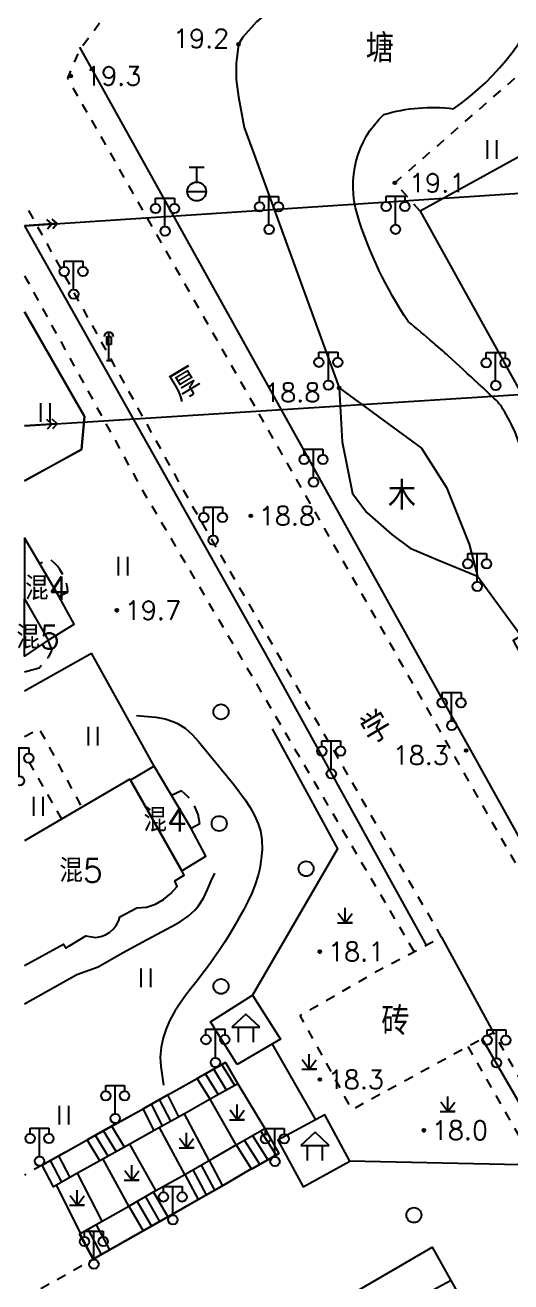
# Model space of a CAD drawing. Extents: x 115374 to 116875, y 149866 to 152432.
# Drawn here: x 116000.1 to 116051.8, y 150776.5 to 150910.2 of the extents above; entities that cross this region are included whole.
import ezdxf
from ezdxf.enums import TextEntityAlignment as Align

# ---------------------------------------------------------------- set-up
doc = ezdxf.new("R2010")
doc.units = 0
doc.header["$MEASUREMENT"] = 0
doc.header["$PDMODE"] = 32
doc.header["$PDSIZE"] = 0.3
doc.linetypes.add('X5', pattern=[3, 2, -1])
doc.linetypes.add('X6', pattern=[2, 1, -1])
doc.layers.get('0').update_dxf_attribs({"linetype": 'CONTINUOUS'})
for name, color, linetype in [('BOUND', 7, 'CONTINUOUS'), ('DLDW', 14, 'CONTINUOUS'), ('DLSS', 5, 'CONTINUOUS'), ('DMTZ', 5, 'CONTINUOUS'), ('GCD', 1, 'CONTINUOUS'), ('GXYZ', 2, 'CONTINUOUS'), ('JMD', 6, 'CONTINUOUS'), ('SXSS', 5, 'CONTINUOUS'), ('YZH', 2, 'CONTINUOUS'), ('ZBTZ', 5, 'CONTINUOUS')]:
    doc.layers.add(name, color=color, linetype=linetype)
doc.styles.add('HZ', font='rs.shx', dxfattribs={"bigfont": 'hztxt.shx'})
doc.linetypes.add('X19', pattern='A,4.5,[145,symbolx.shx,S=1,R=0,X=0,Y=1],4.5,-0.5,[146,symbolx.shx,S=1,R=0,X=0,Y=0],-0.5', length=10)
doc.linetypes.add('X33', pattern='A,2,[150,symbolx.shx,S=1,R=0,X=0,Y=1],1e-11', length=2)
doc.linetypes.add('X35', pattern='A,2,[4,symbolt.shx,S=1,R=0,X=0,Y=0],2,[28,symbolt.shx,S=1,R=0,X=0,Y=0],1e-11', length=4)
doc.linetypes.add('X39', pattern='A,2,[150,symbolx.shx,S=1,R=0,X=0,Y=1],2,[151,symbolx.shx,S=1,R=0,X=0,Y=3],1e-11', length=4)
doc.linetypes.add('X4', pattern='A,0,-1e-09,[149,symbolx.shx,S=0.15,R=0,X=0,Y=0],-1.6', length=1.6)
doc.linetypes.add('X49', pattern='A,0,[5,symbolt.shx,S=1,R=0,X=0,Y=0],-10', length=10)

# ---------------------------------------------------------------- blocks, each defined once
blk = doc.blocks.new('GC121')
for p, q in [((-0.5, -0.64), (-0.5, 1.36)), ((0.5, -0.64), (0.5, 1.36)), ((-0.5, -0.64), (-0.5, 0.86))]:
    blk.add_line(p, q)
blk = doc.blocks.new('GC802')
at = {"linetype": 'Continuous'}
for p, q in [((0, 0), (0, 3)), ((-0.25, 2.5), (0, 2.5)), ((-0.25, 2.5), (-0.25, 1.7)), ((-0.25, 1.7), (0, 1.7)), ((0.25, 2.5), (0, 2.5)), ((0.25, 1.7), (0, 1.7)), ((0.25, 2.5), (0.25, 1.7)), ((-0.25, 0), (0.25, 0))]:
    blk.add_line(p, q, dxfattribs=at)
blk.add_arc((0, 2.5), 0.5, 0, 180, dxfattribs=at)
blk = doc.blocks.new('GC097')
for p, q in [((-1, 2.92), (-1, 3.52)), ((-1, 3.52), (1, 3.52)), ((0, 0.52), (0, 3.52)), ((1, 3.52), (1, 2.92))]:
    blk.add_line(p, q)
for centre in [(-1, 2.42), (1, 2.42), (0.01, 0)]:
    blk.add_circle(centre, 0.5)
blk = doc.blocks.new('GC124')
for p, q in [((0, -0.8), (-0.75, 0.2)), ((0, -0.8), (0, 0.8)), ((0, -0.8), (0.75, 0.2)), ((-0.8, -0.8), (0.75, -0.8)), ((0.8, -0.8), (0, -0.8))]:
    blk.add_line(p, q)
blk = doc.blocks.new('GC122')
blk.add_circle((0, 0), 0.8)
blk = doc.blocks.new('GC133')
for p, q in [((-0.81, 2.59), (0.79, 2.59)), ((-0.01, 0.99), (-0.01, 2.59)), ((-1.01, -0.01), (0.99, -0.01))]:
    blk.add_line(p, q)
blk.add_circle((-0.01, -0.01), 1)
blk = doc.blocks.new('GC100')
for p, q in [((0.01, 3), (-1.49, 1.6)), ((1.51, 1.6), (0.01, 3)), ((-1.49, 1.6), (1.51, 1.6)), ((-0.79, 0), (-0.79, 1.6)), ((0.81, 0), (0.81, 1.6))]:
    blk.add_line(p, q)
blk = doc.blocks.new('Ggjt')
for p, q in [((3.5, 0), (0, 0)), ((2.92, 0), (2.42, 0.5)), ((2.42, -0.5), (2.92, 0)), ((3.5, 0), (3, 0.5)), ((3, -0.5), (3.5, 0))]:
    blk.add_line(p, q)

msp = doc.modelspace()

# ---------------------------------------------------------------- linework, layer by layer
at = {"layer": 'BOUND', "linetype": 'Continuous', "flags": 128}
for points in [[(116001.89, 150788.89), (116006.68, 150791.56), (116009.3, 150793.02), (116012.63, 150794.89), (116015.25, 150796.35), (116021.41, 150799.8), (116022.71, 150797.54), (116019.77, 150795.9), (116017.03, 150794.33), (116013.82, 150792.57), (116011.23, 150791.13), (116008.04, 150789.34), (116005.65, 150788.04), (116003.1, 150786.58)], [(116005.87, 150781.55), (116008.28, 150782.91), (116011.13, 150784.53), (116013.98, 150786.18), (116017.06, 150787.9), (116020.09, 150789.62), (116022.56, 150791.03), (116025.6, 150792.78), (116027.1, 150790.13), (116024.18, 150788.45), (116024.15, 150788.5), (116021.1, 150786.69), (116015.25, 150783.37), (116007.3, 150778.86)]]:
    msp.add_lwpolyline(points, close=True, dxfattribs=at)
at = {"layer": 'DLDW', "flags": 128}
for points in [[(116022.66, 150799.61), (116019.81, 150804.14), (116024.3, 150806.97), (116027.26, 150802.28), (116022.66, 150799.61)], [(116034.65, 150789.3), (116031.97, 150794.23), (116026.99, 150791.53), (116029.68, 150786.58), (116034.65, 150789.3)]]:
    msp.add_lwpolyline(points, dxfattribs=at)
at = {"layer": 'DLSS', "linetype": 'X6', "elevation": 18.79, "flags": 128}
msp.add_lwpolyline([(116042.14, 150890.43), (116039.45, 150893.46), (116054.48, 150906.56), (116057.4, 150911.92), (116058.45, 150916.2), (116057.49, 150918.99), (116056.09, 150921.27), (116053.82, 150924.58), (116058.87, 150941.88)], dxfattribs=at)
at = {"layer": 'DLSS', "linetype": 'X6', "flags": 128}
for points in [[(116031.9, 150924.96), (116010.98, 150912.81), (116008.21, 150910.75), (116005.77, 150907.42), (116004.57, 150904.59), (116054.09, 150817.86), (116056.09, 150817.51), (116058.8, 150817.35), (116062.15, 150817.67), (116065.46, 150818.93)], [(116073.29, 150665.04), (116073.72, 150664.25), (116074.48, 150662.93), (116074.99, 150662.06), (116075.47, 150661.18), (116075.95, 150659.98), (116076.17, 150659.02), (116076.29, 150658.02), (116076.36, 150657), (116076.4, 150656.05), (116076.47, 150655.05), (116076.6, 150654.09), (116126, 150644.03), (116131.64, 150646.2), (116132.36, 150647.02), (116132.57, 150647.53), (116132.67, 150648.45), (116132.53, 150649.35), (116125.63, 150661.18), (116121.91, 150668.21), (116115.12, 150684.49), (116105.55, 150705.72), (116081.05, 150749.26), (116049.95, 150802.98), (116034.89, 150794.78), (116029.37, 150804.82), (116037.59, 150809.55), (116044.43, 150813.16), (116017.6, 150859.55), (116000, 150891.34)], [(116000, 150883.57), (116012.49, 150860.87), (116041.49, 150811.61)], [(116000, 150834.51), (116001.57, 150835.33), (116006.1, 150826.97)], [(116003.99, 150825.73), (116000.54, 150831.73), (116000, 150831.43)], [(116047.23, 150801.5), (116088.18, 150729.86), (116095.09, 150717.09)], [(116001.89, 150788.89), (116000, 150787.83)], [(116000, 150774.76), (116007.3, 150778.86)]]:
    msp.add_lwpolyline(points, dxfattribs=at)
at = {"layer": 'DLSS', "linetype": 'X4', "flags": 128}
msp.add_lwpolyline([(116033.52, 150871.62), (116033.85, 150865.89), (116034.93, 150860.39), (116036.45, 150858.36), (116039.12, 150856.02), (116041.09, 150854.55), (116044.1, 150853.3), (116048.26, 150851.6)], dxfattribs=at)
at = {"layer": 'DMTZ', "linetype": 'X35', "elevation": 18.44, "flags": 128}
msp.add_lwpolyline([(116075.23, 150824.02), (116073.97, 150826.38), (116073.37, 150826.04), (116056.08, 150856.11), (116052.34, 150866.74, 0.026796), (116050.96, 150869.38, 0.067691), (116050.23, 150870.31, 0.004197), (116048.37, 150872.06, 0.002437), (116045.14, 150875.03, 0.006953), (116043.55, 150876.43, 0.004196), (116040.88, 150878.69, -0.073518), (116035.45, 150890.07, -0.285567), (116038.26, 150900.73, -0.103174), (116045.69, 150901.35, 0.163162), (116056.01, 150915.11, 0.232307), (116052.33, 150920.44), (116041.69, 150924.18), (116038.3, 150928.08)], format="xyb", dxfattribs=at)
at = {"layer": 'DMTZ', "linetype": 'X35', "flags": 128}
for points in [[(116034.6, 150925.76), (116028.78, 150913.04), (116027.03, 150912.18), (116025.61, 150911.36), (116024.7, 150910.59), (116023.26, 150908.98), (116022.78, 150908.21), (116022.53, 150906.17), (116022.53, 150904.47), (116022.79, 150902.62), (116023.41, 150899.35), (116024.5, 150896.36), (116033.52, 150871.62), (116042.28, 150865.21), (116044.95, 150861.01), (116047.36, 150855), (116048.26, 150851.6), (116052.91, 150845.23), (116052.05, 150844.75), (116057.72, 150834.11), (116058.61, 150834.57), (116066.52, 150819.36)], [(116000, 150879.74), (116006.4, 150868.58), (116006.08, 150865.06), (116000, 150861.7)], [(116000, 150839.37), (116007.14, 150843.38)], [(116026.38, 150835.32), (116033.34, 150822.54), (116024.3, 150806.97)], [(116000, 150806.07), (116005.59, 150809.18)], [(116026.37, 150801.77), (116030.98, 150793.69)], [(116034.62, 150789.35), (116052.8, 150788.96), (116057.77, 150779.38)]]:
    msp.add_lwpolyline(points, dxfattribs=at)
at = {"layer": 'DMTZ', "linetype": 'X39', "flags": 128}
msp.add_lwpolyline([(116011.93, 150836.76), (116014, 150836.58), (116014.99, 150836.4), (116015.91, 150836.09), (116016.3, 150835.9), (116017.11, 150835.39), (116017.85, 150834.74), (116018.54, 150833.99), (116019.67, 150832.61), (116020.33, 150831.8), (116020.99, 150831), (116021.64, 150830.2), (116022.28, 150829.4), (116022.9, 150828.59), (116023.49, 150827.78), (116024.03, 150826.95), (116024.51, 150826.09), (116024.9, 150825.21), (116025.12, 150824.47), (116025.27, 150823.5), (116025.3, 150822.5), (116025.22, 150821.48), (116025.06, 150820.47), (116024.88, 150819.74), (116024.57, 150818.77), (116024.2, 150817.85), (116023.78, 150816.94), (116023.32, 150816.04), (116022.84, 150815.16), (116022.34, 150814.29), (116021.82, 150813.43), (116021.29, 150812.58), (116020.74, 150811.74), (116020.18, 150810.91), (116019.6, 150810.11), (116019, 150809.31), (116018.38, 150808.52), (116017.76, 150807.73), (116017.15, 150806.93), (116016.57, 150806.12), (116016.02, 150805.29), (116015.49, 150804.32), (116015.09, 150803.4), (116014.77, 150802.43), (116014.56, 150801.45), (116014.46, 150800.37), (116014.52, 150799.37), (116014.65, 150798.38), (116014.79, 150797.38)], dxfattribs=at)
at = {"layer": 'DMTZ', "linetype": 'X33', "flags": 128}
msp.add_lwpolyline([(116005.59, 150809.18), (116007.85, 150810), (116010.44, 150811.48), (116013, 150812.88), (116015.74, 150814.31), (116016.61, 150814.83), (116017.42, 150815.4), (116018.15, 150816.04), (116018.53, 150816.48), (116019.06, 150817.31), (116019.49, 150818.22), (116019.89, 150819.15), (116020.26, 150819.98)], dxfattribs=at)
at = {"layer": 'GCD', "linetype": 'Continuous'}
for p in [(116022.78, 150908.21, 19.23), (116004.95, 150904.83, 19.32), (116039.45, 150893.46, 19.05), (116033.52, 150871.62, 18.82), (116024.1, 150858.01, 18.8), (116009.83, 150847.95, 19.7), (116047.05, 150833.02, 18.3), (116031.47, 150811.61, 18.1), (116031.44, 150797.99, 18.3), (116042.52, 150792.59, 18)]:
    msp.add_point(p, dxfattribs=at)
at = {"layer": 'GXYZ', "linetype": 'Continuous'}
for p, q in [((116000, 150888.9), (116233.24, 150904.21)), ((116000, 150867.6), (116245.87, 150883.13))]:
    msp.add_line(p, q, dxfattribs=at)
at = {"layer": 'JMD', "linetype": 'Continuous', "flags": 128}
for points in [[(116000, 150855.68), (116000, 150849.16), (116002.52, 150844.78), (116005.3, 150846.46), (116003.67, 150849.46)], [(116000, 150849.16), (116002.52, 150844.78), (116000, 150843.07)], [(116017.7, 150824.79), (116013.82, 150831.37), (116011.29, 150829.87), (116016.74, 150820.21), (116019.33, 150821.79)], [(116050.87, 150766.91), (116045.44, 150776.59), (116042.4, 150774.98), (116047.87, 150765.27)]]:
    msp.add_lwpolyline(points, close=True, dxfattribs=at)
msp.add_lwpolyline([(116000, 150810.13), (116004.15, 150812.39), (116004.44, 150811.97), (116004.74, 150812.19), (116006.53, 150813.28), (116007.59, 150813.13), (116008.12, 150813.21), (116008.62, 150813.39), (116009.09, 150813.67), (116009.48, 150814.03), (116009.8, 150814.46), (116010.04, 150814.94), (116010.15, 150815.33), (116011.96, 150816.28), (116012.99, 150816.35), (116013.94, 150816.68), (116014.82, 150817.17), (116015.6, 150817.79), (116016.27, 150818.54), (116016, 150819.15), (116017, 150819.76), (116016.74, 150820.21), (116011.29, 150829.87), (116011.23, 150829.97), (116000, 150823.41)], dxfattribs=at)
at = {"layer": 'YZH', "linetype": 'X19', "flags": 128}
for points in [[(116138.47, 150861.92), (116120.54, 150894.52), (116105.99, 150919.21), (116084.27, 150913.65), (116042.14, 150890.43), (116059.95, 150858.32), (116077.1, 150828.16)], [(116000, 150861.77), (116006.08, 150865.06), (116006.4, 150868.58), (116000, 150879.74)], [(116013.82, 150831.37), (116007.14, 150843.38)], [(116043.46, 150780.16), (116004.6, 150757.56), (116008.29, 150751.16)], [(116045.44, 150776.59), (116043.46, 150780.16)]]:
    msp.add_lwpolyline(points, dxfattribs=at)
at = {"layer": 'YZH', "linetype": 'X5', "flags": 128}
for points in [[(116003.67, 150849.46), (116004.62, 150849.88), (116004.58, 150850.3), (116004.51, 150850.64), (116004.38, 150851.09), (116004.24, 150851.47), (116004.09, 150851.77), (116003.78, 150852.28), (116003.5, 150852.64), (116003.15, 150853.01), (116002.7, 150853.38), (116001.63, 150852.92)], [(116016.72, 150828.72), (116015.66, 150828.25)], [(116018.66, 150825.21), (116018.48, 150826.22), (116018.08, 150827.18), (116017.49, 150828.02), (116016.72, 150828.72)], [(116018.66, 150825.21), (116017.74, 150824.72)]]:
    msp.add_lwpolyline(points, dxfattribs=at)
at = {"layer": 'YZH', "linetype": 'X5', "elevation": 33.7, "flags": 128}
msp.add_lwpolyline([(116000, 150841.41), (116001.57, 150841.82), (116002.55, 150842.97), (116002.93, 150843.7), (116002.52, 150844.78)], dxfattribs=at)
at = {"layer": 'YZH', "linetype": 'Continuous', "flags": 128}
for points in [[(116021.41, 150799.8), (116018.4, 150798.11)], [(116015.25, 150796.35), (116018.4, 150798.11)], [(116019.77, 150795.9), (116018.4, 150798.11)], [(116022.71, 150797.54), (116019.77, 150795.9)], [(116015.32, 150796.39), (116012.63, 150794.89)], [(116010.17, 150793.51), (116012.63, 150794.89)], [(116013.82, 150792.57), (116012.63, 150794.89)], [(116010.17, 150793.51), (116006.68, 150791.56)], [(116022.56, 150791.03), (116025.6, 150792.78)], [(116004.31, 150790.23), (116006.68, 150791.56)], [(116008.04, 150789.34), (116006.68, 150791.56)], [(116011.23, 150791.13), (116008.04, 150789.34)], [(116022.56, 150791.03), (116024.18, 150788.45)], [(116004.31, 150790.23), (116001.89, 150788.89)], [(116017.06, 150787.9), (116020.09, 150789.62)], [(116024.18, 150788.45), (116027.1, 150790.13)], [(116003.1, 150786.58), (116001.89, 150788.89)], [(116005.65, 150788.04), (116003.1, 150786.58)], [(116017.06, 150787.9), (116018.49, 150785.21)], [(116021.53, 150786.93), (116024.15, 150788.5)], [(116018.49, 150785.21), (116021.53, 150786.93)], [(116011.13, 150784.53), (116013.98, 150786.18)], [(116015.65, 150783.6), (116018.49, 150785.21)], [(116011.13, 150784.53), (116012.65, 150781.89)], [(116005.87, 150781.55), (116006.16, 150781.71), (116008.29, 150782.92)], [(116012.65, 150781.89), (116015.65, 150783.6)], [(116005.89, 150781.56), (116007.3, 150778.86)], [(116009.71, 150780.23), (116012.65, 150781.89)], [(116007.3, 150778.86), (116007.56, 150779.01), (116009.71, 150780.23)]]:
    msp.add_lwpolyline(points, dxfattribs=at)
at = {"layer": 'YZH', "linetype": 'ByBlock', "flags": 128}
for points in [[(116020.65, 150796.38), (116019.27, 150798.6)], [(116021.52, 150796.87), (116020.15, 150799.09)], [(116022.39, 150797.36), (116021.02, 150799.58)], [(116015.57, 150793.55), (116014.38, 150795.87)], [(116016.44, 150794.04), (116015.25, 150796.36)], [(116014.7, 150793.06), (116013.51, 150795.38)], [(116008.91, 150789.83), (116007.55, 150792.05)], [(116009.78, 150790.32), (116008.42, 150792.54)], [(116010.66, 150790.81), (116009.3, 150793.02)], [(116024.3, 150792.02), (116025.92, 150789.44)], [(116025.17, 150792.51), (116026.79, 150789.93)], [(116023.43, 150791.52), (116025.05, 150788.94)], [(116003.98, 150787.07), (116002.77, 150789.37)], [(116004.85, 150787.56), (116003.64, 150789.86)], [(116019.67, 150789.38), (116021.1, 150786.69)], [(116017.93, 150788.39), (116019.36, 150785.71)], [(116018.8, 150788.88), (116020.23, 150786.2)], [(116012.87, 150785.52), (116014.38, 150782.88)], [(116013.74, 150786.01), (116015.25, 150783.37)], [(116012, 150785.02), (116013.51, 150782.39)], [(116007.63, 150782.54), (116009.04, 150779.85)], [(116006.76, 150782.05), (116008.17, 150779.36)]]:
    msp.add_lwpolyline(points, dxfattribs=at)
at = {"layer": 'ZBTZ', "linetype": 'X49', "flags": 128}
for points in [[(116056, 150817.88), (116005.91, 150907.92)], [(116000, 150888.9), (116025.47, 150843.67), (116042.81, 150812.24)], [(116048.74, 150802.32), (116106.41, 150702.66), (116119.27, 150670.32)]]:
    msp.add_lwpolyline(points, dxfattribs=at)
at = {"layer": 'ZBTZ', "linetype": 'X4', "flags": 128}
msp.add_lwpolyline([(116044.43, 150813.16), (116049.95, 150802.98)], dxfattribs=at)
at = {"layer": 'ZBTZ', "linetype": 'Continuous', "flags": 128}
for points in [[(116022.71, 150797.54), (116025.6, 150792.78)], [(116022.56, 150791.03), (116019.77, 150795.9)], [(116019.67, 150789.38), (116017.03, 150794.33), (116013.82, 150792.57)], [(116017.06, 150787.9), (116014.39, 150792.88)], [(116013.98, 150786.18), (116011.23, 150791.13)], [(116011.13, 150784.53), (116008.38, 150789.53)], [(116008.28, 150782.91), (116005.65, 150788.04)], [(116003.38, 150786.74), (116005.97, 150781.61)]]:
    msp.add_lwpolyline(points, dxfattribs=at)

# ---------------------------------------------------------------- block references
at = {"layer": 'DLDW'}
for p in [(116014.96, 150888.31), (116005.23, 150881.61), (116030.78, 150861.58), (116020.09, 150855.41), (116045.49, 150835.68), (116032.67, 150830.55), (116020.33, 150799.82), (116050.26, 150799.78), (116009.66, 150793.85), (116001.6, 150789.31), (116026.67, 150789.26), (116015.79, 150783.07), (116007.39, 150778.33)]:
    msp.add_blockref('GC097', p, dxfattribs=at)
at = {"layer": 'DLDW', "linetype": 'Continuous'}
for name, p in [('GC097', (116026.04, 150888.5, 19.02)), ('GC097', (116039.51, 150888.51, 18.96)), ('GC802', (116008.97, 150874.55)), ('GC097', (116032.36, 150871.93)), ('GC097', (116050.18, 150871.88, 18.73)), ('GC097', (116048.21, 150850.49)), ('GC097', (115999.45, 150829.8)), ('GC100', (116023.57, 150801.96)), ('GC100', (116030.93, 150789.38))]:
    msp.add_blockref(name, p, dxfattribs=at)
at = {"layer": 'GXYZ', "linetype": 'Continuous'}
msp.add_blockref('GC133', (116018.35, 150892.55), dxfattribs=at)
for p, rotation in [((116000, 150888.9), 3.755940013675382), ((116000, 150867.6), 3.610738893002785)]:
    msp.add_blockref('Ggjt', p, dxfattribs=dict(at, rotation=rotation))
at = {"layer": 'ZBTZ', "linetype": 'Continuous'}
for name, p in [('GC121', (116049.8, 150896.65)), ('GC121', (116002.23, 150868.64)), ('GC121', (116010.5, 150852.3)), ('GC122', (116020.93, 150837.14)), ('GC121', (116007.31, 150834.2)), ('GC121', (116001.49, 150826.72)), ('GC122', (116020.74, 150825.25)), ('GC122', (116029.99, 150820.44)), ('GC124', (116034.14, 150815.47)), ('GC121', (116012.94, 150808.47)), ('GC122', (116020.93, 150807.91)), ('GC124', (116030.32, 150799.89)), ('GC124', (116045.08, 150795.4)), ('GC121', (116004.23, 150793.85)), ('GC124', (116022.64, 150794.52)), ('GC124', (116017.26, 150791.52)), ('GC124', (116011.43, 150788.08)), ('GC124', (116005.6, 150785.43)), ('GC122', (116041.48, 150783.56))]:
    msp.add_blockref(name, p, dxfattribs=at)

# ---------------------------------------------------------------- texts
at = {"layer": 'DLSS', "linetype": 'X6', "style": 'HZ'}
for s, p in [('厚', (116017.1, 150872.1)), ('学', (116037.38, 150835.63))]:
    msp.add_text(s, height=3, rotation=31, dxfattribs=at).set_placement(p, align=Align.MIDDLE)
at = {"layer": 'DLSS', "linetype": 'Continuous', "style": 'HZ'}
msp.add_text('木', height=3, dxfattribs=at).set_placement((116040.2, 150860.32), align=Align.MIDDLE)
at = {"layer": 'DLSS', "linetype": 'X6', "style": 'HZ'}
msp.add_text('砖', height=3, dxfattribs=at).set_placement((116039.5, 150804.37), align=Align.MIDDLE)
at = {"layer": 'GCD', "linetype": 'Continuous', "style": 'HZ'}
for s, p in [('19.2', (116015.81, 150907.82, 19.23)), ('19.3', (116006.45, 150903.83, 19.32)), ('19.1', (116040.95, 150892.46, 19.05)), ('18.8', (116025.52, 150870.14, 18.82))]:
    msp.add_text(s, height=2, dxfattribs=at).set_placement(p)
for s, p in [('18.8', (116027.95, 150858.01, 18.8)), ('19.7', (116013.68, 150847.95, 19.7)), ('18.3', (116042.2, 150832.52, 18.3)), ('18.1', (116035.32, 150811.61, 18.1)), ('18.3', (116035.29, 150797.99, 18.3)), ('18.0', (116046.37, 150792.59, 18))]:
    msp.add_text(s, height=2, dxfattribs=at).set_placement(p, align=Align.MIDDLE)
at = {"layer": 'JMD', "linetype": 'Continuous', "style": 'HZ'}
for s, p in [('混4', (116002.38, 150850.41)), ('混5', (116001.45, 150845.19)), ('混4', (116014.99, 150825.74)), ('混5', (116006.04, 150820.35))]:
    msp.add_text(s, height=2.5, dxfattribs=at).set_placement(p, align=Align.MIDDLE)
at = {"layer": 'SXSS', "linetype": 'Continuous', "style": 'HZ'}
msp.add_text('塘', height=3, dxfattribs=at).set_placement((116037.85, 150907.97), align=Align.MIDDLE)

doc.saveas('drawing.dxf')
